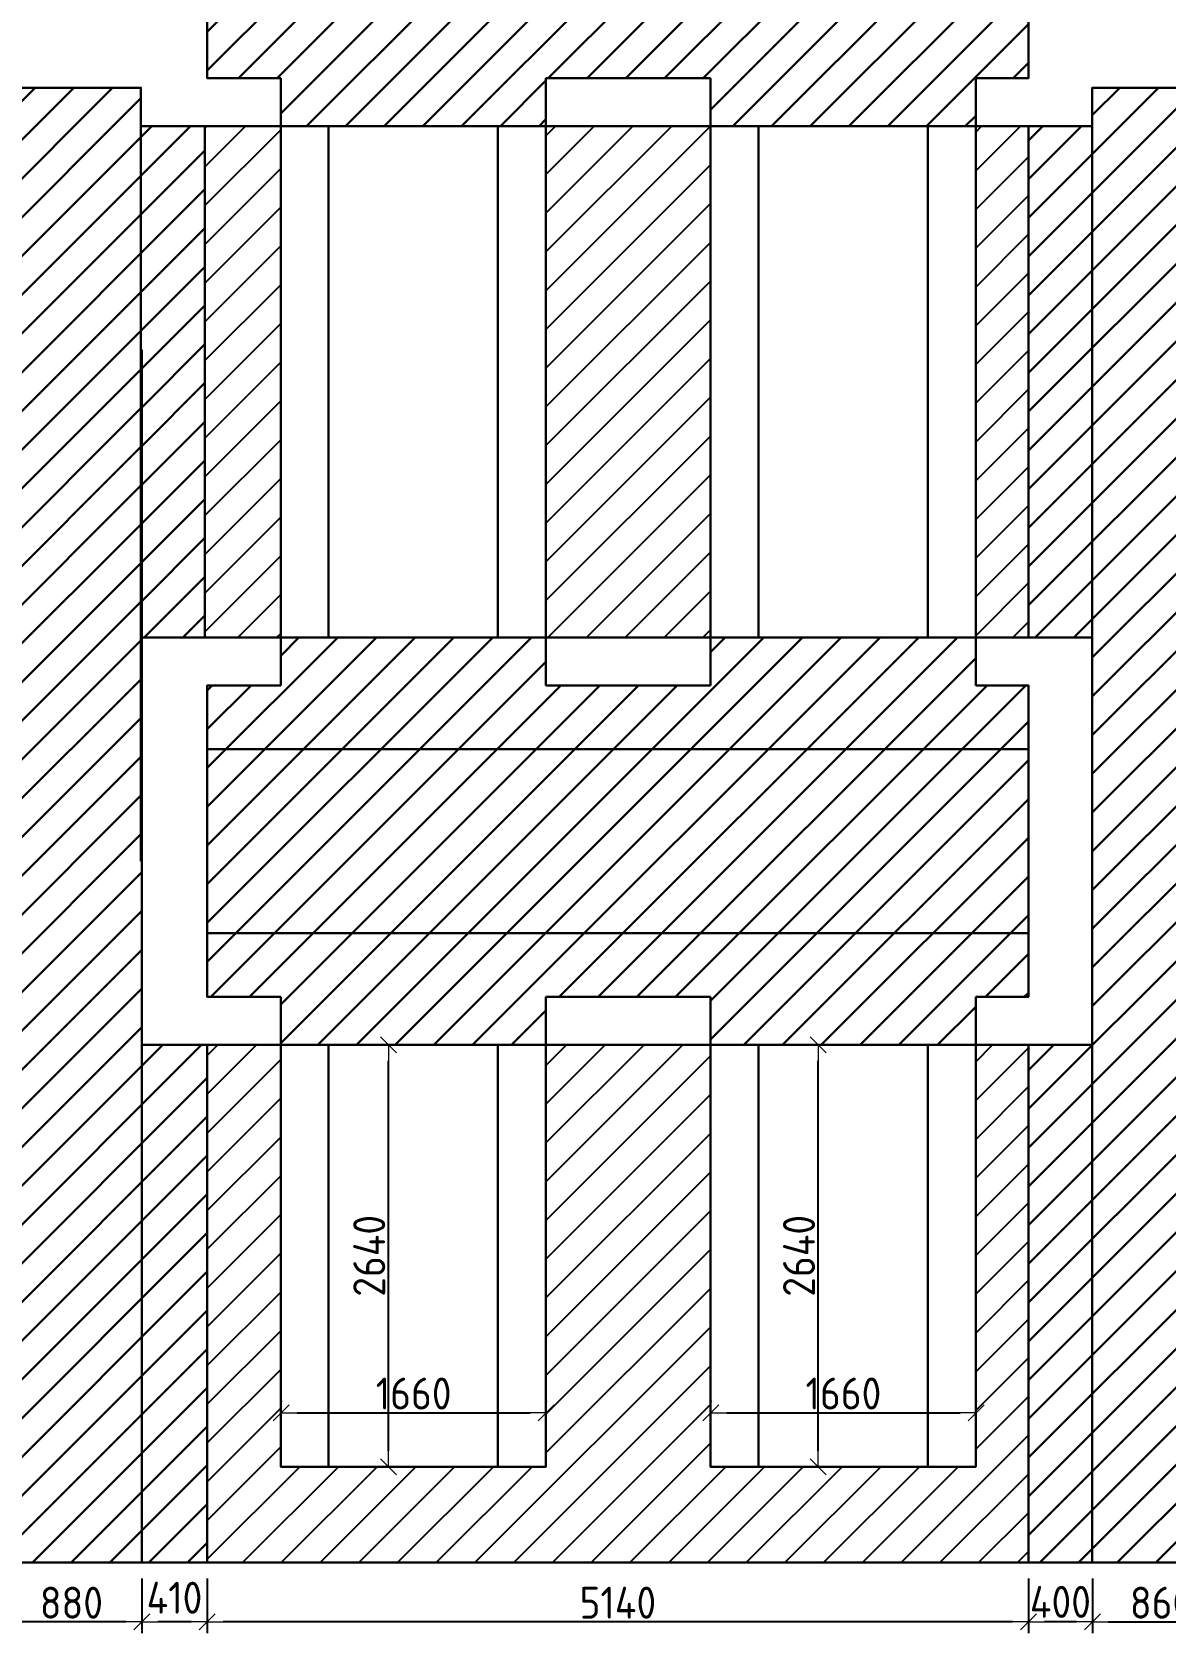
# Model space of a CAD drawing. Header units: millimetres. Extents: x 209 to 1046824, y -248937 to 510758.
# Drawn here: x 172824 to 179922, y -1274 to 8746 of the extents above; entities that cross this region are included whole.
import ezdxf

# ---------------------------------------------------------------- set-up
doc = ezdxf.new("R2010")
doc.units = ezdxf.units.MM
doc.layers.add('$AUDIT_BAD_LAYER1', color=7, linetype='Continuous')
doc.layers.add('ГВЛ', color=20, linetype='Continuous')
for name, color, linetype, lineweight in [('Основные линии', 7, 'Continuous', 30), ('Пластиковые уголки', 1, 'Continuous', 30), ('Размеры', 7, 'Continuous', 15), ('Таблица', 7, 'Continuous', 15)]:
    doc.layers.add(name, color=color, linetype=linetype, lineweight=lineweight)
doc.styles.add('СПДС', font='isocpeur.ttf', dxfattribs={"width": 0.9})
doc.dimstyles.new('Размера А3', dxfattribs={"dimtxt": 200, "dimasz": 100, "dimexe": 70, "dimexo": 100, "dimgap": 20, "dimtad": 1, "dimdec": 0, "dimrnd": 10, "dimzin": 0, "dimdsep": 46, "dimtxsty": 'СПДС', "dimblk": 'ARROWHEAD_6', "dimcen": 1, "dimclrd": 256, "dimclre": 256, "dimclrt": 256, "dimazin": 0, "dimtfac": 1, "dimtdec": 0, "dimtmove": 2, "dimatfit": 3, "dimfxl": 1, "dimtolj": 1, "dimtzin": 0, "dimarcsym": 0})

# ---------------------------------------------------------------- blocks, each defined once
blk = doc.blocks.new('ARROWHEAD_6')
at = {"color": 0, "linetype": 'Continuous'}
for p, q in [((0, 0), (-1, 0)), ((-0.5, -0.5), (0.5, 0.5))]:
    blk.add_line(p, q, dxfattribs=at)
blk = doc.blocks.new('*D177')
at = {"layer": 'Defpoints', "color": 0, "lineweight": 30, "transparency": 16777216}
for p in [(176043, 105), (174383, 79), (176043, 79)]:
    blk.add_point(p, dxfattribs=at)
at = {"layer": 'Размеры', "lineweight": -2, "transparency": 16777216}
for p, q in [((174383, 179), (174383, 175)), ((174483, 105), (175943, 105)), ((176043, 179), (176043, 175))]:
    blk.add_line(p, q, dxfattribs=at)
at = {"layer": 'Размеры', "lineweight": -2, "transparency": 16777216, "xscale": 100, "yscale": 100, "zscale": 100, "rotation": 180}
blk.add_blockref('ARROWHEAD_6', (174383, 105), dxfattribs=at)
at = {"layer": 'Размеры', "lineweight": -2, "transparency": 16777216, "xscale": 100, "yscale": 100, "zscale": 100}
blk.add_blockref('ARROWHEAD_6', (176043, 105), dxfattribs=at)
at = {"layer": 'Размеры', "lineweight": 15, "transparency": 16777216, "insert": (175213, 225), "char_height": 200, "attachment_point": 5, "style": 'СПДС'}
blk.add_mtext('\\A1;1660', dxfattribs=at)
blk = doc.blocks.new('*D178')
at = {"layer": 'Defpoints', "color": 0, "lineweight": 30, "transparency": 16777216}
for p in [(174857, 2407), (175055, 2407), (174857, -233)]:
    blk.add_point(p, dxfattribs=at)
at = {"layer": 'Размеры', "lineweight": -2, "transparency": 16777216}
for p, q in [((174957, 2407), (175125, 2407)), ((175055, -133), (175055, 2307)), ((174957, -233), (175125, -233))]:
    blk.add_line(p, q, dxfattribs=at)
at = {"layer": 'Размеры', "lineweight": -2, "transparency": 16777216, "xscale": 100, "yscale": 100, "zscale": 100}
for p, rotation in [((175055, 2407), 90), ((175055, -233), 270)]:
    blk.add_blockref('ARROWHEAD_6', p, dxfattribs=dict(at, rotation=rotation))
at = {"layer": 'Размеры', "lineweight": 15, "transparency": 16777216, "insert": (174935, 1087), "char_height": 200, "attachment_point": 5, "rotation": 90, "style": 'СПДС'}
blk.add_mtext('\\A1;2640', dxfattribs=at)
blk = doc.blocks.new('*D179')
at = {"layer": 'Defpoints', "color": 0, "lineweight": 30, "transparency": 16777216}
for p in [(174857, 2407), (175055, 2407), (174857, -233)]:
    blk.add_point(p, dxfattribs=at)
at = {"layer": 'Размеры', "lineweight": -2, "transparency": 16777216}
for p, q in [((174957, 2407), (175125, 2407)), ((175055, -133), (175055, 2307)), ((174957, -233), (175125, -233))]:
    blk.add_line(p, q, dxfattribs=at)
at = {"layer": 'Размеры', "lineweight": -2, "transparency": 16777216, "xscale": 100, "yscale": 100, "zscale": 100}
for p, rotation in [((175055, 2407), 90), ((175055, -233), 270)]:
    blk.add_blockref('ARROWHEAD_6', p, dxfattribs=dict(at, rotation=rotation))
at = {"layer": 'Размеры', "lineweight": 15, "transparency": 16777216, "insert": (174935, 1087), "char_height": 200, "attachment_point": 5, "rotation": 90, "style": 'СПДС'}
blk.add_mtext('\\A1;2640', dxfattribs=at)
blk = doc.blocks.new('*D184')
at = {"layer": 'Defpoints', "color": 0, "lineweight": 30, "transparency": 16777216}
for p in [(178733, 105), (177073, 79), (178733, 79)]:
    blk.add_point(p, dxfattribs=at)
at = {"layer": 'Размеры', "lineweight": -2, "transparency": 16777216}
for p, q in [((177073, 179), (177073, 175)), ((177173, 105), (178633, 105)), ((178733, 179), (178733, 175))]:
    blk.add_line(p, q, dxfattribs=at)
at = {"layer": 'Размеры', "lineweight": -2, "transparency": 16777216, "xscale": 100, "yscale": 100, "zscale": 100, "rotation": 180}
blk.add_blockref('ARROWHEAD_6', (177073, 105), dxfattribs=at)
at = {"layer": 'Размеры', "lineweight": -2, "transparency": 16777216, "xscale": 100, "yscale": 100, "zscale": 100}
blk.add_blockref('ARROWHEAD_6', (178733, 105), dxfattribs=at)
at = {"layer": 'Размеры', "lineweight": 15, "transparency": 16777216, "insert": (177903, 225), "char_height": 200, "attachment_point": 5, "style": 'СПДС'}
blk.add_mtext('\\A1;1660', dxfattribs=at)
blk = doc.blocks.new('*D185')
at = {"layer": 'Defpoints', "color": 0, "lineweight": 30, "transparency": 16777216}
for p in [(177547, 2407), (177745, 2407), (177547, -233)]:
    blk.add_point(p, dxfattribs=at)
at = {"layer": 'Размеры', "lineweight": -2, "transparency": 16777216}
for p, q in [((177647, 2407), (177815, 2407)), ((177745, -133), (177745, 2307)), ((177647, -233), (177815, -233))]:
    blk.add_line(p, q, dxfattribs=at)
at = {"layer": 'Размеры', "lineweight": -2, "transparency": 16777216, "xscale": 100, "yscale": 100, "zscale": 100}
for p, rotation in [((177745, 2407), 90), ((177745, -233), 270)]:
    blk.add_blockref('ARROWHEAD_6', p, dxfattribs=dict(at, rotation=rotation))
at = {"layer": 'Размеры', "lineweight": 15, "transparency": 16777216, "insert": (177625, 1087), "char_height": 200, "attachment_point": 5, "rotation": 90, "style": 'СПДС'}
blk.add_mtext('\\A1;2640', dxfattribs=at)
blk = doc.blocks.new('*D186')
at = {"layer": 'Defpoints', "color": 0, "lineweight": 30, "transparency": 16777216}
for p in [(177547, 2407), (177745, 2407), (177547, -233)]:
    blk.add_point(p, dxfattribs=at)
at = {"layer": 'Размеры', "lineweight": -2, "transparency": 16777216}
for p, q in [((177647, 2407), (177815, 2407)), ((177745, -133), (177745, 2307)), ((177647, -233), (177815, -233))]:
    blk.add_line(p, q, dxfattribs=at)
at = {"layer": 'Размеры', "lineweight": -2, "transparency": 16777216, "xscale": 100, "yscale": 100, "zscale": 100}
for p, rotation in [((177745, 2407), 90), ((177745, -233), 270)]:
    blk.add_blockref('ARROWHEAD_6', p, dxfattribs=dict(at, rotation=rotation))
at = {"layer": 'Размеры', "lineweight": 15, "transparency": 16777216, "insert": (177625, 1087), "char_height": 200, "attachment_point": 5, "rotation": 90, "style": 'СПДС'}
blk.add_mtext('\\A1;2640', dxfattribs=at)
blk = doc.blocks.new('*D202')
at = {"layer": 'Defpoints', "color": 0, "lineweight": 30, "transparency": 16777216}
for p in [(172631, -833), (173511, -833), (172631, -1204)]:
    blk.add_point(p, dxfattribs=at)
at = {"layer": 'Размеры', "lineweight": -2, "transparency": 16777216}
for p, q in [((172631, -933), (172631, -1274)), ((173511, -933), (173511, -1274)), ((173411, -1204), (172731, -1204))]:
    blk.add_line(p, q, dxfattribs=at)
at = {"layer": 'Размеры', "lineweight": -2, "transparency": 16777216, "xscale": 100, "yscale": 100, "zscale": 100, "rotation": 180}
blk.add_blockref('ARROWHEAD_6', (172631, -1204), dxfattribs=at)
at = {"layer": 'Размеры', "lineweight": -2, "transparency": 16777216, "xscale": 100, "yscale": 100, "zscale": 100}
blk.add_blockref('ARROWHEAD_6', (173511, -1204), dxfattribs=at)
at = {"layer": 'Размеры', "lineweight": 15, "transparency": 16777216, "insert": (173071, -1084), "char_height": 200, "attachment_point": 5, "style": 'СПДС'}
blk.add_mtext('\\A1;880', dxfattribs=at)
blk = doc.blocks.new('*D203')
at = {"layer": 'Defpoints', "color": 0, "lineweight": 30, "transparency": 16777216}
for p in [(173511, -833), (173921, -833), (173511, -1204)]:
    blk.add_point(p, dxfattribs=at)
at = {"layer": 'Размеры', "lineweight": -2, "transparency": 16777216}
for p, q in [((173511, -933), (173511, -1274)), ((173921, -933), (173921, -1274)), ((173821, -1204), (173611, -1204))]:
    blk.add_line(p, q, dxfattribs=at)
at = {"layer": 'Размеры', "lineweight": -2, "transparency": 16777216, "xscale": 100, "yscale": 100, "zscale": 100, "rotation": 180}
blk.add_blockref('ARROWHEAD_6', (173511, -1204), dxfattribs=at)
at = {"layer": 'Размеры', "lineweight": -2, "transparency": 16777216, "xscale": 100, "yscale": 100, "zscale": 100}
blk.add_blockref('ARROWHEAD_6', (173921, -1204), dxfattribs=at)
at = {"layer": 'Размеры', "lineweight": 15, "transparency": 16777216, "insert": (173716, -1053), "char_height": 200, "attachment_point": 5, "style": 'СПДС'}
blk.add_mtext('\\A1;410', dxfattribs=at)
blk = doc.blocks.new('*D204')
at = {"layer": 'Defpoints', "color": 0, "lineweight": 30, "transparency": 16777216}
for p in [(173921, -833), (179061, -833), (173921, -1204)]:
    blk.add_point(p, dxfattribs=at)
at = {"layer": 'Размеры', "lineweight": -2, "transparency": 16777216}
for p, q in [((173921, -933), (173921, -1274)), ((179061, -933), (179061, -1274)), ((178961, -1204), (174021, -1204))]:
    blk.add_line(p, q, dxfattribs=at)
at = {"layer": 'Размеры', "lineweight": -2, "transparency": 16777216, "xscale": 100, "yscale": 100, "zscale": 100, "rotation": 180}
blk.add_blockref('ARROWHEAD_6', (173921, -1204), dxfattribs=at)
at = {"layer": 'Размеры', "lineweight": -2, "transparency": 16777216, "xscale": 100, "yscale": 100, "zscale": 100}
blk.add_blockref('ARROWHEAD_6', (179061, -1204), dxfattribs=at)
at = {"layer": 'Размеры', "lineweight": 15, "transparency": 16777216, "insert": (176491, -1084), "char_height": 200, "attachment_point": 5, "style": 'СПДС'}
blk.add_mtext('\\A1;5140', dxfattribs=at)
blk = doc.blocks.new('*D205')
at = {"layer": 'Defpoints', "color": 0, "lineweight": 30, "transparency": 16777216}
for p in [(179061, -833), (179461, -833), (179061, -1204)]:
    blk.add_point(p, dxfattribs=at)
at = {"layer": 'Размеры', "lineweight": -2, "transparency": 16777216}
for p, q in [((179061, -933), (179061, -1274)), ((179461, -933), (179461, -1274)), ((179361, -1204), (179161, -1204))]:
    blk.add_line(p, q, dxfattribs=at)
at = {"layer": 'Размеры', "lineweight": -2, "transparency": 16777216, "xscale": 100, "yscale": 100, "zscale": 100, "rotation": 180}
blk.add_blockref('ARROWHEAD_6', (179061, -1204), dxfattribs=at)
at = {"layer": 'Размеры', "lineweight": -2, "transparency": 16777216, "xscale": 100, "yscale": 100, "zscale": 100}
blk.add_blockref('ARROWHEAD_6', (179461, -1204), dxfattribs=at)
at = {"layer": 'Размеры', "lineweight": 15, "transparency": 16777216, "insert": (179261, -1079), "char_height": 200, "attachment_point": 5, "style": 'СПДС'}
blk.add_mtext('\\A1;400', dxfattribs=at)
blk = doc.blocks.new('*D503')
at = {"layer": 'Defpoints', "color": 0, "lineweight": 30, "transparency": 16777216}
for p in [(179461, -833), (180321, -833), (180321, -1204)]:
    blk.add_point(p, dxfattribs=at)
at = {"layer": 'Таблица', "lineweight": -2, "transparency": 16777216}
for p, q in [((179461, -933), (179461, -1274)), ((180321, -933), (180321, -1274)), ((179561, -1204), (180221, -1204))]:
    blk.add_line(p, q, dxfattribs=at)
at = {"layer": 'Таблица', "lineweight": -2, "transparency": 16777216, "xscale": 100, "yscale": 100, "zscale": 100, "rotation": 180}
blk.add_blockref('ARROWHEAD_6', (179461, -1204), dxfattribs=at)
at = {"layer": 'Таблица', "lineweight": -2, "transparency": 16777216, "xscale": 100, "yscale": 100, "zscale": 100}
blk.add_blockref('ARROWHEAD_6', (180321, -1204), dxfattribs=at)
at = {"layer": 'Таблица', "transparency": 16777216, "insert": (179891, -1084), "char_height": 200, "attachment_point": 5, "style": 'СПДС'}
blk.add_mtext('\\A1;860', dxfattribs=at)

msp = doc.modelspace()

# ---------------------------------------------------------------- hatches: boundary and pattern name
at = {"layer": '$AUDIT_BAD_LAYER1', "transparency": 33554559}
h = msp.add_hatch(dxfattribs=at)
h.set_pattern_fill('ANSI31', color=3, scale=54)
h.set_pattern_definition([(45, (167110.67, -832.78), (-121.2335, 121.2335), [])])
h.paths.add_polyline_path([(194310.7, -832.8), (194310.7, 2407.2), (194415.1, 2407.2), (194415.1, -232.8), (196075.1, -232.8), (196075.1, 2407.2), (197250.7, 2407.2), (197250.7, -232.8), (198910.7, -232.8), (198910.7, 2407.2), (199550.7, 2407.2), (199550.7, -832.8)])
h.paths.add_polyline_path([(187510.7, -832.8), (187510.7, 2407.2), (187730.7, 2407.2), (187730.7, -232.8), (189390.7, -232.8), (189390.7, 2407.2), (190440.7, 2407.2), (190440.7, -232.8), (192100.7, -232.8), (192100.7, 2407.2), (192660.7, 2407.2), (192660.7, -832.8)])
h.paths.add_polyline_path([(173920.7, -832.8), (173920.7, 2407.2), (174380.7, 2407.2), (174380.7, -232.8), (176040.7, -232.8), (176040.7, 2407.2), (177070.7, 2407.2), (177070.7, -232.8), (178730.7, -232.8), (178730.7, 2407.2), (179060.7, 2407.2), (179060.7, -832.8)])
h.paths.add_polyline_path([(180720.7, -832.8), (180720.7, 2407.2), (181060.7, 2407.2), (181060.7, -232.8), (182720.7, -232.8), (182720.7, 2407.2), (183750.7, 2407.2), (183750.7, -232.8), (185410.7, -232.8), (185410.7, 2407.2), (185860.7, 2407.2), (185860.7, -832.8)])
h.paths.add_polyline_path([(167110.7, -832.8), (167110.7, 2407.2), (167734.7, 2407.2), (167734.7, -232.8), (169394.7, -232.8), (169394.7, 2407.2), (170325.7, 2407.2), (170325.7, -232.8), (171985.7, -232.8), (171985.7, 2407.2), (172210.7, 2407.2), (172210.7, -832.8)])
h.paths.add_polyline_path([(196075.1, 4957.2), (197250.7, 4957.2), (197250.7, 8157.2), (196075.1, 8157.2)])
h.paths.add_polyline_path([(189390.7, 4957.2), (190440.7, 4957.2), (190440.7, 8157.2), (189390.7, 8157.2)])
h.paths.add_polyline_path([(182720.7, 4957.2), (183750.7, 4957.2), (183750.7, 8157.2), (182720.7, 8157.2)])
h.paths.add_polyline_path([(176040.7, 4957.2), (177070.7, 4957.2), (177070.7, 8157.2), (176040.7, 8157.2)])
h.paths.add_polyline_path([(169394.7, 4957.2), (170325.7, 4957.2), (170325.7, 8157.2), (169394.7, 8157.2)])
h.paths.add_polyline_path([(198910.7, 4957.2), (198910.7, 8157.2), (199550.7, 8157.2), (199550.7, 4957.2)])
h.paths.add_polyline_path([(167110.7, 4957.2), (167110.7, 8157.2), (167734.7, 8157.2), (167734.7, 4957.2)])
h.paths.add_polyline_path([(192100.7, 4957.2), (192100.7, 8157.2), (192660.7, 8157.2), (192660.7, 4957.2)])
h.paths.add_polyline_path([(173905.7, 4957.2), (173905.7, 8157.2), (174380.7, 8157.2), (174380.7, 4957.2)])
h.paths.add_polyline_path([(185410.7, 4957.2), (185410.7, 8157.2), (185860.7, 8157.2), (185860.7, 4955.1), (185410.7, 4955.1)])
h.paths.add_polyline_path([(180720.7, 4957.2), (180720.7, 8157.2), (181060.7, 8157.2), (181060.7, 4957.2)])
h.paths.add_polyline_path([(178730.7, 4957.2), (178730.7, 8157.2), (179060.7, 8157.2), (179060.7, 4957.2)])
h.paths.add_polyline_path([(171985.7, 4957.2), (171985.7, 8157.2), (172225.7, 8157.2), (172225.7, 4957.2)])
h.paths.add_polyline_path([(187510.7, 4957.2), (187510.7, 8155.1), (187730.7, 8155.1), (187730.7, 4957.2)])
h.paths.add_polyline_path([(194310.7, 4957.2), (194310.7, 8157.2), (194415.1, 8157.2), (194415.1, 4957.2)])
h.paths.add_polyline_path([(167045.8, 2838.6), (167045.8, 2275.8), (166745.8, 2275.8), (166745.8, 2838.6)], flags=9)
at = {"layer": 'ГВЛ', "lineweight": 30, "transparency": 33554559}
h = msp.add_hatch(dxfattribs=at)
h.set_pattern_fill('ANSI31', color=5, scale=54)
h.set_pattern_definition([(45, (166280.67, -832.78), (-121.23346, 121.23346), [])])
h.paths.add_polyline_path([(194310.7, 8857.2), (199550.7, 8857.2), (199550.7, 10497.2), (194310.7, 10497.2)])
h.paths.add_polyline_path([(187510.7, 8857.2), (192660.7, 8857.2), (192660.7, 10497.2), (187510.7, 10497.2)])
h.paths.add_polyline_path([(180720.7, 8857.2), (185860.7, 8857.2), (185860.7, 10497.2), (180720.7, 10497.2)])
h.paths.add_polyline_path([(173920.7, 8857.2), (179060.7, 8857.2), (179060.7, 10497.2), (173920.7, 10497.2)])
h.paths.add_polyline_path([(167110.7, 8857.2), (172210.7, 8857.2), (172210.7, 10497.2), (167110.7, 10497.2)])
h.paths.add_polyline_path([(172625.7, 3557.2), (172625.7, 6757.2), (172625.7, 8397.2), (173505.7, 8397.2), (173505.7, 6757.2), (173505.7, 3557.2), (173510.7, 3557.2), (173510.7, 2407.2), (173510.7, -832.8), (172630.7, -832.8), (172630.7, 2407.2), (172630.7, 3557.2)])
h.paths.add_polyline_path([(179460.7, -832.8), (179460.7, 2407.2), (179460.7, 3557.2), (179460.7, 8397.2), (180320.7, 8397.2), (180320.7, 3557.2), (180320.7, 2407.2), (180320.7, -832.8)])
h.paths.add_polyline_path([(193060.7, -832.8), (193060.7, 2407.2), (193060.7, 3557.2), (193060.7, 8397.2), (193910.7, 8397.2), (193910.7, 3557.2), (193910.7, 2407.2), (193910.7, -832.8)])
h.paths.add_polyline_path([(194310.7, 3107.2), (199550.7, 3107.2), (199550.7, 4257.2), (194310.7, 4257.2)])
h.paths.add_polyline_path([(187510.7, 3107.2), (192660.7, 3107.2), (192660.7, 4257.2), (187510.7, 4257.2)])
h.paths.add_polyline_path([(180720.7, 3107.2), (185860.7, 3107.2), (185860.7, 4257.2), (180720.7, 4257.2)])
h.paths.add_polyline_path([(173920.7, 3107.2), (179060.7, 3107.2), (179060.7, 4257.2), (173920.7, 4257.2)])
h.paths.add_polyline_path([(167110.7, 3107.2), (172210.7, 3107.2), (172210.7, 4257.2), (167110.7, 4257.2)])
h.paths.add_polyline_path([(186260.7, -832.8), (186260.7, 2407.2), (186260.7, 3557.2), (186260.7, 8397.2), (186749.3, 8397.2), (186749.3, -832.8)])
h.paths.add_polyline_path([(166280.7, -832.8), (166280.7, 6447.2), (166540.7, 6447.2), (166540.7, 8297.2), (166710.7, 8297.2), (166710.7, -832.8)])
h.paths.add_polyline_path([(199950.7, -832.8), (199950.7, 8297.2), (200072.9, 8297.2), (200072.9, 6447.2), (200380.7, 6447.2), (200380.7, -832.8)])
h.paths.add_polyline_path([(194310.7, 8457.2), (194310.7, 8857.2), (199550.7, 8857.2), (199550.7, 8457.2), (198910.7, 8457.2), (198910.7, 8157.2), (197250.7, 8157.2), (197250.7, 8457.2), (196075.1, 8457.2), (196075.1, 8157.2), (194415.1, 8157.2), (194415.1, 8457.2)])
h.paths.add_polyline_path([(194310.7, 2707.2), (194310.7, 3107.2), (199550.7, 3107.2), (199550.7, 2707.2), (198910.7, 2707.2), (198910.7, 2407.2), (197250.7, 2407.2), (197250.7, 2707.2), (196075.1, 2707.2), (196075.1, 2407.2), (194415.1, 2407.2), (194415.1, 2707.2)])
h.paths.add_polyline_path([(194310.7, 4257.2), (194310.7, 4657.2), (194415.1, 4657.2), (194415.1, 4957.2), (196075.1, 4957.2), (196075.1, 4657.2), (197250.7, 4657.2), (197250.7, 4957.2), (198910.7, 4957.2), (198910.7, 4657.2), (199550.7, 4657.2), (199550.7, 4257.2)])
h.paths.add_polyline_path([(187510.7, 2707.2), (187510.7, 3107.2), (192660.7, 3107.2), (192660.7, 2707.2), (192100.7, 2707.2), (192100.7, 2407.2), (190440.7, 2407.2), (190440.7, 2707.2), (189390.7, 2707.2), (189390.7, 2407.2), (187730.7, 2407.2), (187730.7, 2707.2)])
h.paths.add_polyline_path([(187510.7, 8457.2), (187510.7, 8857.2), (192660.7, 8857.2), (192660.7, 8457.2), (192100.7, 8457.2), (192100.7, 8157.2), (190440.7, 8157.2), (190440.7, 8457.2), (189390.7, 8457.2), (189390.7, 8157.2), (187730.7, 8157.2), (187730.7, 8457.2)])
h.paths.add_polyline_path([(187510.7, 4257.2), (187510.7, 4657.2), (187730.7, 4657.2), (187730.7, 4957.2), (189390.7, 4957.2), (189390.7, 4657.2), (190440.7, 4657.2), (190440.7, 4957.2), (192100.7, 4957.2), (192100.7, 4657.2), (192660.7, 4657.2), (192660.7, 4257.2)])
h.paths.add_polyline_path([(180720.7, 2707.2), (180720.7, 3107.2), (185860.7, 3107.2), (185860.7, 2707.2), (185410.7, 2707.2), (185410.7, 2407.2), (183750.7, 2407.2), (183750.7, 2707.2), (182720.7, 2707.2), (182720.7, 2407.2), (181060.7, 2407.2), (181060.7, 2707.2)])
h.paths.add_polyline_path([(180720.7, 4257.2), (180720.7, 4657.2), (181060.7, 4657.2), (181060.7, 4957.2), (182720.7, 4957.2), (182720.7, 4657.2), (183750.7, 4657.2), (183750.7, 4957.2), (185410.7, 4957.2), (185410.7, 4657.2), (185860.7, 4657.2), (185860.7, 4257.2)])
h.paths.add_polyline_path([(180720.7, 8457.2), (180720.7, 8857.2), (185860.7, 8857.2), (185860.7, 8457.2), (185410.7, 8457.2), (185410.7, 8157.2), (183750.7, 8157.2), (183750.7, 8457.2), (182720.7, 8457.2), (182720.7, 8157.2), (181060.7, 8157.2), (181060.7, 8457.2)])
h.paths.add_polyline_path([(173920.7, 2707.2), (173920.7, 3107.2), (179060.7, 3107.2), (179060.7, 2707.2), (178730.7, 2707.2), (178730.7, 2407.2), (177070.7, 2407.2), (177070.7, 2707.2), (176040.7, 2707.2), (176040.7, 2407.2), (174380.7, 2407.2), (174380.7, 2707.2)])
h.paths.add_polyline_path([(173920.7, 4257.2), (173920.7, 4657.2), (174380.7, 4657.2), (174380.7, 4957.2), (176040.7, 4957.2), (176040.7, 4657.2), (177070.7, 4657.2), (177070.7, 4957.2), (178730.7, 4957.2), (178730.7, 4657.2), (179060.7, 4657.2), (179060.7, 4257.2)])
h.paths.add_polyline_path([(173920.7, 8457.2), (173920.7, 8857.2), (179060.7, 8857.2), (179060.7, 8457.2), (178730.7, 8457.2), (178730.7, 8157.2), (177070.7, 8157.2), (177070.7, 8457.2), (176040.7, 8457.2), (176040.7, 8157.2), (174380.7, 8157.2), (174380.7, 8457.2)])
h.paths.add_polyline_path([(167110.7, 4257.2), (167110.7, 4657.2), (167734.7, 4657.2), (167734.7, 4957.2), (169394.7, 4957.2), (169394.7, 4657.2), (170325.7, 4657.2), (170325.7, 4957.2), (171985.7, 4957.2), (171985.7, 4657.2), (172210.7, 4657.2), (172210.7, 4257.2)])
h.paths.add_polyline_path([(167110.7, 8457.2), (167110.7, 8857.2), (172210.7, 8857.2), (172210.7, 8457.2), (171985.7, 8457.2), (171985.7, 8157.2), (170325.7, 8157.2), (170325.7, 8457.2), (169394.7, 8457.2), (169394.7, 8157.2), (167734.7, 8157.2), (167734.7, 8457.2)])
h.paths.add_polyline_path([(167110.7, 2707.2), (167110.7, 3107.2), (172210.7, 3107.2), (172210.7, 2707.2), (171985.7, 2707.2), (171985.7, 2407.2), (170325.7, 2407.2), (170325.7, 2707.2), (169394.7, 2707.2), (169394.7, 2407.2), (167734.7, 2407.2), (167734.7, 2707.2)])
h.paths.add_polyline_path([(186749.3, 8397.2), (187110.7, 8397.2), (187110.7, 3557.2), (187110.7, 2407.2), (187110.7, -832.8), (186749.3, -832.8)])
h.paths.add_polyline_path([(172210.7, -832.8), (172210.7, 2407.2), (172630.7, 2407.2), (172630.7, -832.8)])
h.paths.add_polyline_path([(173510.7, -832.8), (173510.7, 2407.2), (173920.7, 2407.2), (173920.7, -832.8)])
h.paths.add_polyline_path([(185860.7, -832.8), (185860.7, 2407.2), (186260.7, 2407.2), (186260.7, -832.8)])
h.paths.add_polyline_path([(187110.7, -832.8), (187110.7, 2407.2), (187510.7, 2407.2), (187510.7, -832.8)])
h.paths.add_polyline_path([(180320.7, -832.8), (180320.7, 2407.2), (180720.7, 2407.2), (180720.7, -832.8)])
h.paths.add_polyline_path([(192660.7, -832.8), (192660.7, 2407.2), (193060.7, 2407.2), (193060.7, -832.8)])
h.paths.add_polyline_path([(199550.7, -832.8), (199550.7, 2407.2), (199950.7, 2407.2), (199950.7, -832.8)])
h.paths.add_polyline_path([(166710.7, -832.8), (166710.7, 2407.2), (167110.7, 2407.2), (167110.7, -832.8)])
h.paths.add_polyline_path([(193910.7, -832.8), (193910.7, 2407.2), (194310.7, 2407.2), (194310.7, -832.8)])
h.paths.add_polyline_path([(179060.7, -832.8), (179060.7, 2407.2), (179460.7, 2407.2), (179460.7, -832.8)])
h.paths.add_polyline_path([(185860.7, 4955.1), (185860.7, 8155.1), (186260.7, 8155.1), (186260.7, 4955.1)])
h.paths.add_polyline_path([(187110.7, 8155.1), (187510.7, 8155.1), (187510.7, 4955.1), (187110.7, 4955.1)])
h.paths.add_polyline_path([(193910.7, 8157.2), (194310.7, 8157.2), (194310.7, 4957.2), (193910.7, 4957.2)])
h.paths.add_polyline_path([(172225.7, 4957.2), (172225.7, 8157.2), (172625.7, 8157.2), (172625.7, 6757.2), (172625.7, 4957.2)])
h.paths.add_polyline_path([(180320.7, 8157.2), (180720.7, 8157.2), (180720.7, 4957.2), (180320.7, 4957.2)])
h.paths.add_polyline_path([(192660.7, 4957.2), (192660.7, 8157.2), (193060.7, 8157.2), (193060.7, 4957.2)])
h.paths.add_polyline_path([(179060.7, 4957.2), (179060.7, 8157.2), (179460.7, 8157.2), (179460.7, 4957.2)])
h.paths.add_polyline_path([(173505.7, 8157.2), (173905.7, 8157.2), (173905.7, 4957.2), (173510.7, 4957.2), (173510.7, 6757.2), (173505.7, 6757.2)])
h.paths.add_polyline_path([(166710.7, 4957.2), (166710.7, 8157.2), (167110.7, 8157.2), (167110.7, 4957.2)])
h.paths.add_polyline_path([(199550.7, 4957.2), (199550.7, 8157.2), (199950.7, 8157.2), (199950.7, 4957.2)])

# ---------------------------------------------------------------- linework, layer by layer
at = {"layer": 'Основные линии'}
for p, q in [((174380.7, 4957.2), (174380.7, 8157.2)), ((174380.7, 8157.2), (174380.7, 4957.2)), ((174680.7, 4957.2), (174680.7, 8157.2)), ((175740.7, 8157.2), (175740.7, 4957.2)), ((176040.7, 8157.2), (176040.7, 4957.2)), ((176040.7, 4957.2), (176040.7, 8157.2)), ((177070.7, 4957.2), (177070.7, 8157.2)), ((177070.7, 8157.2), (177070.7, 4957.2)), ((177370.7, 4957.2), (177370.7, 8157.2)), ((178430.7, 8157.2), (178430.7, 4957.2)), ((178730.7, 8157.2), (178730.7, 4957.2)), ((178730.7, 4957.2), (178730.7, 8157.2)), ((176040.7, 4957.2), (174380.7, 4957.2)), ((174380.7, 4957.2), (174680.7, 4957.2)), ((175740.7, 4957.2), (176040.7, 4957.2)), ((178730.7, 4957.2), (177070.7, 4957.2)), ((177070.7, 4957.2), (177370.7, 4957.2)), ((178430.7, 4957.2), (178730.7, 4957.2)), ((173510.7, -832.8), (172630.7, -832.8)), ((173510.7, -832.8), (173920.7, -832.8)), ((179060.7, -832.8), (173920.7, -832.8)), ((179460.7, -832.8), (179060.7, -832.8)), ((180320.7, -832.8), (179460.7, -832.8))]:
    msp.add_line(p, q, dxfattribs=at)
for points in [[(174380.7, 8457.2), (173920.7, 8457.2), (173920.7, 8857.2), (179060.7, 8857.2), (179060.7, 8457.2), (178730.7, 8457.2)], [(174380.7, 8457.2), (174380.7, 8157.2), (176040.7, 8157.2), (176040.7, 8457.2)], [(177070.7, 8457.2), (176040.7, 8457.2)], [(177070.7, 8457.2), (177070.7, 8157.2), (178730.7, 8157.2), (178730.7, 8457.2)], [(172625.7, 6757.2), (172625.7, 8397.2), (173505.7, 8397.2), (173505.7, 6757.2)], [(179460.7, 3557.2), (179460.7, 8397.2), (180320.7, 8397.2), (180320.7, 3557.2)], [(173505.7, 3557.2), (173505.7, 6757.2)], [(174380.7, 4657.2), (174380.7, 4957.2), (176040.7, 4957.2), (176040.7, 4657.2)], [(177070.7, 4657.2), (177070.7, 4957.2), (178730.7, 4957.2), (178730.7, 4657.2)], [(174380.7, 4657.2), (173920.7, 4657.2), (173920.7, 4257.2), (179060.7, 4257.2), (179060.7, 4657.2), (178730.7, 4657.2)], [(177070.7, 4657.2), (176040.7, 4657.2)], [(173510.7, 2407.2), (173510.7, 3557.2), (173505.7, 3557.2)], [(179460.7, 3557.2), (179460.7, 2407.2)], [(174380.7, 2707.2), (173920.7, 2707.2), (173920.7, 3107.2), (179060.7, 3107.2), (179060.7, 2707.2), (178730.7, 2707.2)], [(174380.7, 2707.2), (174380.7, 2407.2), (176040.7, 2407.2), (176040.7, 2707.2)], [(177070.7, 2707.2), (176040.7, 2707.2)], [(177070.7, 2707.2), (177070.7, 2407.2), (178730.7, 2407.2), (178730.7, 2707.2)]]:
    msp.add_lwpolyline(points, dxfattribs=at)
for points in [[(173905.7, 4957.2), (173505.7, 4957.2), (173505.7, 8157.2), (173905.7, 8157.2)], [(173905.7, 8157.2), (174380.7, 8157.2), (174380.7, 4957.2), (173905.7, 4957.2)], [(176040.7, 8157.2), (177070.7, 8157.2), (177070.7, 4957.2), (176040.7, 4957.2)], [(179060.7, 8157.2), (178730.7, 8157.2), (178730.7, 4957.2), (179060.7, 4957.2)], [(179460.7, 4957.2), (179060.7, 4957.2), (179060.7, 8157.2), (179460.7, 8157.2)], [(179060.7, 3107.2), (173920.7, 3107.2), (173920.7, 4257.2), (179060.7, 4257.2)], [(173510.7, 2407.2), (173920.7, 2407.2), (173920.7, -832.8), (173510.7, -832.8)], [(173920.7, 2407.2), (179060.7, 2407.2), (179060.7, -832.8), (173920.7, -832.8)], [(176040.7, -232.8), (174380.7, -232.8), (174380.7, 2407.2), (176040.7, 2407.2)], [(174380.7, -232.8), (174680.7, -232.8), (174680.7, 2407.2), (174380.7, 2407.2)], [(175740.7, -232.8), (176040.7, -232.8), (176040.7, 2407.2), (175740.7, 2407.2)], [(178730.7, -232.8), (177070.7, -232.8), (177070.7, 2407.2), (178730.7, 2407.2)], [(177070.7, -232.8), (177370.7, -232.8), (177370.7, 2407.2), (177070.7, 2407.2)], [(178430.7, -232.8), (178730.7, -232.8), (178730.7, 2407.2), (178430.7, 2407.2)], [(179060.7, 2407.2), (179460.7, 2407.2), (179460.7, -832.8), (179060.7, -832.8)]]:
    msp.add_lwpolyline(points, close=True, dxfattribs=at)
at = {"layer": 'Пластиковые уголки'}
for points in [[(174380.7, 4957.2), (174380.7, 8157.2)], [(176040.7, 4957.2), (176040.7, 8157.2)], [(177070.7, 4957.2), (177070.7, 8157.2)], [(178730.7, 4957.2), (178730.7, 8157.2)], [(173510.7, 3557.2), (173510.7, 6757.2)], [(179460.7, 3557.2), (179460.7, 6757.2)], [(173920.7, 4257.2), (179060.7, 4257.2)], [(173920.7, 3107.2), (179060.7, 3107.2)], [(173510.7, 2407.2), (173510.7, -832.8)], [(174380.7, -232.8), (174380.7, 2407.2)], [(176040.7, -232.8), (176040.7, 2407.2)], [(177070.7, -232.8), (177070.7, 2407.2)], [(178730.7, -232.8), (178730.7, 2407.2)], [(179460.7, 2407.2), (179460.7, -832.8)]]:
    msp.add_lwpolyline(points, dxfattribs=at)

# ---------------------------------------------------------------- dimensions: what is measured, and where the dimension line sits
at = {"layer": 'Размеры', "lineweight": 15}
for base, p1, p2, picture, middle in [((175055.2, 2407.2), (174856.8, -232.8), (174856.8, 2407.2), '*D178', (174935.2, 1087.2)), ((175055.2, 2407.2), (174856.8, -232.8), (174856.8, 2407.2), '*D179', (174935.2, 1087.2)), ((177745.2, 2407.2), (177546.8, -232.8), (177546.8, 2407.2), '*D185', (177625.2, 1087.2)), ((177745.2, 2407.2), (177546.8, -232.8), (177546.8, 2407.2), '*D186', (177625.2, 1087.2))]:
    dim = msp.add_linear_dim(base=base, p1=p1, p2=p2, angle=90, dimstyle='Размера А3', dxfattribs=at)
    dim.commit()
    dim.dimension.update_dxf_attribs({"geometry": picture, "text_midpoint": middle})
for base, p1, p2, picture, middle in [((176043.3, 104.9), (174383.3, 79.3), (176043.3, 79.3), '*D177', (175213.3, 224.9)), ((178733.3, 104.9), (177073.3, 79.3), (178733.3, 79.3), '*D184', (177903.3, 224.9)), ((172630.7, -1203.6), (173510.7, -832.8), (172630.7, -832.8), '*D202', (173070.7, -1083.6)), ((173920.7, -1203.6), (179060.7, -832.8), (173920.7, -832.8), '*D204', (176490.7, -1083.6))]:
    dim = msp.add_linear_dim(base=base, p1=p1, p2=p2, dimstyle='Размера А3', dxfattribs=at)
    dim.commit()
    dim.dimension.update_dxf_attribs({"geometry": picture, "text_midpoint": middle})
for base, p1, p2, picture, middle in [((173510.7, -1203.6), (173920.7, -832.8), (173510.7, -832.8), '*D203', (173715.7, -1053.2)), ((179060.7, -1203.6), (179460.7, -832.8), (179060.7, -832.8), '*D205', (179260.7, -1079.3))]:
    dim = msp.add_linear_dim(base=base, p1=p1, p2=p2, dimstyle='Размера А3', dxfattribs=at)
    dim.commit()
    dim.dimension.update_dxf_attribs({"geometry": picture, "text_midpoint": middle, "dimtype": 160})
at = {"layer": 'Таблица'}
dim = msp.add_linear_dim(base=(180320.7, -1203.6), p1=(179460.7, -832.8), p2=(180320.7, -832.8), dimstyle='Размера А3', dxfattribs=at)
dim.commit()
dim.dimension.update_dxf_attribs({"geometry": '*D503', "text_midpoint": (179890.7, -1083.6)})

doc.saveas('drawing.dxf')
